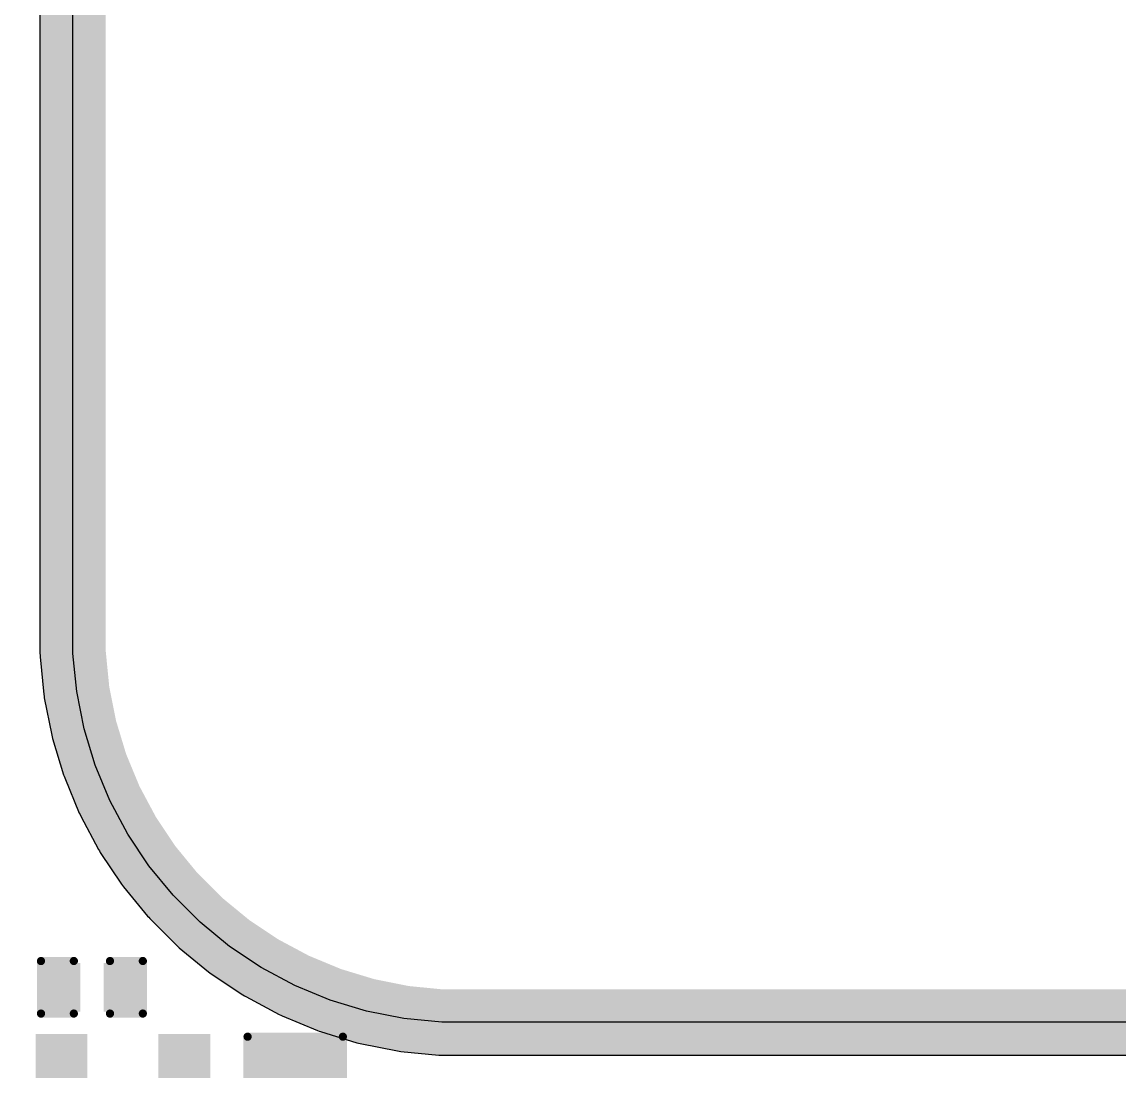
# Model space of a CAD drawing. Header units: inches. Extents: x -5 to 5450, y -4 to 5452.
# Drawn here: x 51.81 to 68.78, y 7.99 to 24.22 of the extents above; entities that cross this region are included whole.
import ezdxf

# ---------------------------------------------------------------- set-up
doc = ezdxf.new("R2010")
doc.units = ezdxf.units.IN
for name, color, linetype in [('Board_outline', 216, 'Continuous'), ('Bottom Layer', 5, 'Continuous'), ('Bottom Overlay', 54, 'Continuous'), ('Bottom Paste', 16, 'Continuous'), ('Bottom Solder', 6, 'Continuous'), ('Dimensions', 6, 'Continuous'), ('Ground', 76, 'Continuous'), ('Multi-Layer', 9, 'Continuous'), ('Power', 16, 'Continuous')]:
    doc.layers.add(name, color=color, linetype=linetype)

# ---------------------------------------------------------------- blocks, each defined once
blk = doc.blocks.new('SOT_23_5_B_10')
at = {"layer": 'Bottom Layer'}
for points in [[(-1.85000011, 1.25000004), (-0.74999977, 1.25000004), (-0.74999977, 0.65000124), (-1.85000011, 0.65000124)], [(0.74999977, 1.25000004), (1.85000011, 1.25000004), (1.85000011, 0.65000124), (0.74999977, 0.65000124)], [(-1.85000011, 0.2999994), (-0.74999977, 0.2999994), (-0.74999977, -0.2999994), (-1.85000011, -0.2999994)], [(-1.85000011, -0.65000124), (-0.74999977, -0.65000124), (-0.74999977, -1.25000004), (-1.85000011, -1.25000004)], [(0.74999977, -0.65000124), (1.85000011, -0.65000124), (1.85000011, -1.25000004), (0.74999977, -1.25000004)]]:
    blk.add_hatch(color=5, dxfattribs=at).paths.add_polyline_path(points)
at = {"layer": 'Bottom Paste'}
for points in [[(-1.85000011, 1.25000004), (-0.74999977, 1.25000004), (-0.74999977, 0.65000124), (-1.85000011, 0.65000124)], [(0.74999977, 1.25000004), (1.85000011, 1.25000004), (1.85000011, 0.65000124), (0.74999977, 0.65000124)], [(-1.85000011, 0.2999994), (-0.74999977, 0.2999994), (-0.74999977, -0.2999994), (-1.85000011, -0.2999994)], [(-1.85000011, -0.65000124), (-0.74999977, -0.65000124), (-0.74999977, -1.25000004), (-1.85000011, -1.25000004)], [(0.74999977, -0.65000124), (1.85000011, -0.65000124), (1.85000011, -1.25000004), (0.74999977, -1.25000004)]]:
    blk.add_hatch(color=16, dxfattribs=at).paths.add_polyline_path(points)
at = {"layer": 'Bottom Solder'}
for points in [[(-1.95160011, 1.35160004), (-0.6483997699999999, 1.35160004), (-0.6483997699999999, 0.54840124), (-1.95160011, 0.54840124)], [(0.6483997699999999, 1.35160004), (1.95160011, 1.35160004), (1.95160011, 0.54840124), (0.6483997699999999, 0.54840124)], [(-1.95160011, 0.4015993999999999), (-0.6483997699999999, 0.4015993999999999), (-0.6483997699999999, -0.4015993999999999), (-1.95160011, -0.4015993999999999)], [(-1.95160011, -0.54840124), (-0.6483997699999999, -0.54840124), (-0.6483997699999999, -1.35160004), (-1.95160011, -1.35160004)], [(0.6483997699999999, -0.54840124), (1.95160011, -0.54840124), (1.95160011, -1.35160004), (0.6483997699999999, -1.35160004)]]:
    blk.add_hatch(color=6, dxfattribs=at).paths.add_polyline_path(points)
at = {"layer": 'Bottom Overlay'}
for points in [[(-0.87900256, 1.4986, 0.127, 0.127, 0), (-0.87900256, 1.3986002, 0.127, 0.127, 0)], [(-0.87900256, 1.4986, 0.127, 0.127, 0), (0.8735974400000001, 1.4986, 0.127, 0.127, 0)], [(0.8735974400000001, 1.4986, 0.127, 0.127, 0), (0.8735974400000001, 1.3986002, 0.127, 0.127, 0)], [(0.88000078, 0.41800018, 0.127, 0.127, 0), (0.88000078, -0.43999912, 0.127, 0.127, 0)], [(-2.1336, -0.8128, 0.127, 0.127, 0), (-2.1336, -1.0668, 0.127, 0.127, 0)], [(-2.1336, -0.8128, 0.127, 0.127, 0), (-2.0066, -0.9397999999999999, 0.127, 0.127, 0)], [(-2.0066, -0.9397999999999999, 0.127, 0.127, 0), (-2.1336, -1.0668, 0.127, 0.127, 0)], [(-0.87900256, -1.3986002, 0.127, 0.127, 0), (-0.87900256, -1.4986, 0.127, 0.127, 0)], [(0.8735974400000001, -1.3986002, 0.127, 0.127, 0), (0.8735974400000001, -1.4986, 0.127, 0.127, 0)], [(-0.87900256, -1.4986, 0.127, 0.127, 0), (0.8735974400000001, -1.4986, 0.127, 0.127, 0)]]:
    blk.add_lwpolyline(points, format="xyseb", dxfattribs=at)
for points in [[(-0.9107525599999998, 1.4986, 0.0635, 0.0635, 1), (-0.8472525599999999, 1.4986, 0.0635, 0.0635, 1)], [(-0.9107525599999998, 1.4986, 0.0635, 0.0635, 1), (-0.8472525599999999, 1.4986, 0.0635, 0.0635, 1)], [(0.84184744, 1.4986, 0.0635, 0.0635, 1), (0.9053474399999999, 1.4986, 0.0635, 0.0635, 1)], [(0.84184744, 1.4986, 0.0635, 0.0635, 1), (0.9053474399999999, 1.4986, 0.0635, 0.0635, 1)], [(-0.9107525599999998, 1.3986002, 0.0635, 0.0635, 1), (-0.8472525599999999, 1.3986002, 0.0635, 0.0635, 1)], [(0.84184744, 1.3986002, 0.0635, 0.0635, 1), (0.9053474399999999, 1.3986002, 0.0635, 0.0635, 1)], [(0.84825078, 0.41800018, 0.0635, 0.0635, 1), (0.91175078, 0.41800018, 0.0635, 0.0635, 1)], [(0.84825078, -0.43999912, 0.0635, 0.0635, 1), (0.91175078, -0.43999912, 0.0635, 0.0635, 1)], [(-2.16535, -0.8128, 0.0635, 0.0635, 1), (-2.10185, -0.8128, 0.0635, 0.0635, 1)], [(-2.16535, -0.8128, 0.0635, 0.0635, 1), (-2.10185, -0.8128, 0.0635, 0.0635, 1)], [(-2.16535, -1.0668, 0.0635, 0.0635, 1), (-2.10185, -1.0668, 0.0635, 0.0635, 1)], [(-2.16535, -1.0668, 0.0635, 0.0635, 1), (-2.10185, -1.0668, 0.0635, 0.0635, 1)], [(-2.03835, -0.9397999999999999, 0.0635, 0.0635, 1), (-1.97485, -0.9397999999999999, 0.0635, 0.0635, 1)], [(-2.03835, -0.9397999999999999, 0.0635, 0.0635, 1), (-1.97485, -0.9397999999999999, 0.0635, 0.0635, 1)], [(-0.9107525599999998, -1.3986002, 0.0635, 0.0635, 1), (-0.8472525599999999, -1.3986002, 0.0635, 0.0635, 1)], [(0.84184744, -1.3986002, 0.0635, 0.0635, 1), (0.9053474399999999, -1.3986002, 0.0635, 0.0635, 1)], [(-0.9107525599999998, -1.4986, 0.0635, 0.0635, 1), (-0.8472525599999999, -1.4986, 0.0635, 0.0635, 1)], [(-0.9107525599999998, -1.4986, 0.0635, 0.0635, 1), (-0.8472525599999999, -1.4986, 0.0635, 0.0635, 1)], [(0.84184744, -1.4986, 0.0635, 0.0635, 1), (0.9053474399999999, -1.4986, 0.0635, 0.0635, 1)], [(0.84184744, -1.4986, 0.0635, 0.0635, 1), (0.9053474399999999, -1.4986, 0.0635, 0.0635, 1)]]:
    blk.add_lwpolyline(points, format="xyseb", close=True, dxfattribs=at)
blk = doc.blocks.new('RES_0805_B_33')
at = {"layer": 'Bottom Layer'}
for points in [[(-1.524, 0.635), (-0.508, 0.635), (-0.508, -0.635), (-1.524, -0.635)], [(0.508, 0.635), (1.524, 0.635), (1.524, -0.635), (0.508, -0.635)]]:
    blk.add_hatch(color=5, dxfattribs=at).paths.add_polyline_path(points)
at = {"layer": 'Bottom Paste'}
for points in [[(-1.524, 0.635), (-0.508, 0.635), (-0.508, -0.635), (-1.524, -0.635)], [(0.508, 0.635), (1.524, 0.635), (1.524, -0.635), (0.508, -0.635)]]:
    blk.add_hatch(color=16, dxfattribs=at).paths.add_polyline_path(points)
at = {"layer": 'Bottom Solder'}
for points in [[(-1.6256, 0.7366), (-0.4064, 0.7366), (-0.4064, -0.7366), (-1.6256, -0.7366)], [(0.4064, 0.7366), (1.6256, 0.7366), (1.6256, -0.7366), (0.4064, -0.7366)]]:
    blk.add_hatch(color=6, dxfattribs=at).paths.add_polyline_path(points)
at = {"layer": 'Bottom Overlay'}
for points in [[(-1.6256, -0.7366, 0.127, 0.127, 0), (-1.6256, 0.7366, 0.127, 0.127, 0)], [(1.6256, 0.7366, 0.127, 0.127, 0), (-1.6256, 0.7366, 0.127, 0.127, 0)], [(1.6256, -0.7366, 0.127, 0.127, 0), (1.6256, 0.7366, 0.127, 0.127, 0)], [(1.6256, -0.7366, 0.127, 0.127, 0), (-1.6256, -0.7366, 0.127, 0.127, 0)]]:
    blk.add_lwpolyline(points, format="xyseb", dxfattribs=at)
for points in [[(-1.65735, 0.7366, 0.0635, 0.0635, 1), (-1.59385, 0.7366, 0.0635, 0.0635, 1)], [(-1.65735, 0.7366, 0.0635, 0.0635, 1), (-1.59385, 0.7366, 0.0635, 0.0635, 1)], [(1.59385, 0.7366, 0.0635, 0.0635, 1), (1.65735, 0.7366, 0.0635, 0.0635, 1)], [(1.59385, 0.7366, 0.0635, 0.0635, 1), (1.65735, 0.7366, 0.0635, 0.0635, 1)], [(-1.65735, -0.7366, 0.0635, 0.0635, 1), (-1.59385, -0.7366, 0.0635, 0.0635, 1)], [(-1.65735, -0.7366, 0.0635, 0.0635, 1), (-1.59385, -0.7366, 0.0635, 0.0635, 1)], [(1.59385, -0.7366, 0.0635, 0.0635, 1), (1.65735, -0.7366, 0.0635, 0.0635, 1)], [(1.59385, -0.7366, 0.0635, 0.0635, 1), (1.65735, -0.7366, 0.0635, 0.0635, 1)]]:
    blk.add_lwpolyline(points, format="xyseb", close=True, dxfattribs=at)
blk = doc.blocks.new('____0402_B_181')
at = {"layer": 'Bottom Layer'}
for points in [[(-0.2413, 0.3175), (-0.2412999999999999, -0.3175), (-0.6985, -0.3175), (-0.6985, 0.3175)], [(0.6985, 0.3175), (0.6985, -0.3175), (0.2413, -0.3175), (0.2412999999999999, 0.3175)]]:
    blk.add_hatch(color=5, dxfattribs=at).paths.add_polyline_path(points)
at = {"layer": 'Bottom Paste'}
for points in [[(-0.2413, 0.3175), (-0.2412999999999999, -0.3175), (-0.6985, -0.3175), (-0.6985, 0.3175)], [(0.6985, 0.3175), (0.6985, -0.3175), (0.2413, -0.3175), (0.2412999999999999, 0.3175)]]:
    blk.add_hatch(color=16, dxfattribs=at).paths.add_polyline_path(points)
at = {"layer": 'Bottom Solder'}
for points in [[(-0.18130012, 0.37749988), (-0.18130012, -0.37749988), (-0.7584998799999999, -0.37749988), (-0.7584998799999999, 0.37749988)], [(0.7584998799999999, 0.37749988), (0.7584998799999999, -0.37749988), (0.18130012, -0.37749988), (0.18130012, 0.37749988)]]:
    blk.add_hatch(color=6, dxfattribs=at).paths.add_polyline_path(points)
at = {"layer": 'Bottom Overlay'}
for points in [[(-0.2794, 0.4064, 0.127, 0.127, 0), (-0.7874, 0.4064, 0.127, 0.127, 0)], [(-0.7874, 0.4064, 0.127, 0.127, 0), (-0.7874, -0.4064, 0.127, 0.127, 0)], [(0.7874, 0.4064, 0.127, 0.127, 0), (0.2794, 0.4064, 0.127, 0.127, 0)], [(0.7874, 0.4064, 0.127, 0.127, 0), (0.7874, -0.4064, 0.127, 0.127, 0)], [(-0.2794, -0.4064, 0.127, 0.127, 0), (-0.7874, -0.4064, 0.127, 0.127, 0)], [(0.7874, -0.4064, 0.127, 0.127, 0), (0.2794, -0.4064, 0.127, 0.127, 0)]]:
    blk.add_lwpolyline(points, format="xyseb", dxfattribs=at)
for points in [[(-0.8191499999999999, 0.4064, 0.0635, 0.0635, 1), (-0.7556499999999999, 0.4064, 0.0635, 0.0635, 1)], [(-0.8191499999999999, 0.4064, 0.0635, 0.0635, 1), (-0.7556499999999999, 0.4064, 0.0635, 0.0635, 1)], [(-0.31115, 0.4064, 0.0635, 0.0635, 1), (-0.24765, 0.4064, 0.0635, 0.0635, 1)], [(0.24765, 0.4064, 0.0635, 0.0635, 1), (0.31115, 0.4064, 0.0635, 0.0635, 1)], [(0.7556499999999999, 0.4064, 0.0635, 0.0635, 1), (0.8191499999999999, 0.4064, 0.0635, 0.0635, 1)], [(0.7556499999999999, 0.4064, 0.0635, 0.0635, 1), (0.8191499999999999, 0.4064, 0.0635, 0.0635, 1)], [(-0.8191499999999999, -0.4064, 0.0635, 0.0635, 1), (-0.7556499999999999, -0.4064, 0.0635, 0.0635, 1)], [(-0.8191499999999999, -0.4064, 0.0635, 0.0635, 1), (-0.7556499999999999, -0.4064, 0.0635, 0.0635, 1)], [(-0.31115, -0.4064, 0.0635, 0.0635, 1), (-0.24765, -0.4064, 0.0635, 0.0635, 1)], [(0.24765, -0.4064, 0.0635, 0.0635, 1), (0.31115, -0.4064, 0.0635, 0.0635, 1)], [(0.7556499999999999, -0.4064, 0.0635, 0.0635, 1), (0.8191499999999999, -0.4064, 0.0635, 0.0635, 1)], [(0.7556499999999999, -0.4064, 0.0635, 0.0635, 1), (0.8191499999999999, -0.4064, 0.0635, 0.0635, 1)]]:
    blk.add_lwpolyline(points, format="xyseb", close=True, dxfattribs=at)

msp = doc.modelspace()

# ---------------------------------------------------------------- linework, layer by layer
at = {"layer": 'Board_outline'}
for points in [[(52.60288692, 14.74878178, 0.254, 0.254, 0), (52.60288692, 25.72561784, 0.254, 0.254, 0)], [(58.60288761999999, 8.748781079999999, 0.254, 0.254, -0.4142135623730951), (52.60288692, 14.74878178, 0.254, 0.254, 0)], [(58.60288761999999, 8.748781079999999, 0.254, 0.254, 0), (69.57972368, 8.748781079999999, 0.254, 0.254, 0)]]:
    msp.add_lwpolyline(points, format="xyseb", dxfattribs=at)
for points in [[(52.53938692, 14.74878178, 0.127, 0.127, 1), (52.66638691999999, 14.74878178, 0.127, 0.127, 1)], [(52.53938692, 14.74878178, 0.127, 0.127, 1), (52.66638691999999, 14.74878178, 0.127, 0.127, 1)], [(58.53938761999999, 8.748781079999999, 0.127, 0.127, 1), (58.66638761999999, 8.748781079999999, 0.127, 0.127, 1)], [(58.53938761999999, 8.748781079999999, 0.127, 0.127, 1), (58.66638761999999, 8.748781079999999, 0.127, 0.127, 1)]]:
    msp.add_lwpolyline(points, format="xyseb", close=True, dxfattribs=at)
at = {"layer": 'Dimensions'}
for p, q in [((52.60288692, 14.74878178), (52.60288946, 25.72561784)), ((52.60288946, 14.74877924), (52.60288692, 14.74878178)), ((52.60288946, 14.45401732), (52.60288946, 14.74877924)), ((52.66067192, 13.8673332), (52.60288946, 14.45401732)), ((52.77568058, 13.2891403), (52.66067192, 13.8673332)), ((52.94681054, 12.72500122), (52.77568058, 13.2891403)), ((53.1724108, 12.1803541), (52.94681054, 12.72500122)), ((53.45030965999999, 11.6604415), (53.1724108, 12.1803541)), ((53.77782996, 11.1702723), (53.45030965999999, 11.6604415)), ((54.15181955999999, 10.71456582), (53.77782996, 11.1702723)), ((54.5686742, 10.29771118), (54.15181955999999, 10.71456582)), ((55.02438067999999, 9.923721579999999), (54.5686742, 10.29771118)), ((55.51454988, 9.596201279999999), (55.02438067999999, 9.923721579999999)), ((56.03446247999999, 9.318302419999998), (55.51454988, 9.596201279999999)), ((56.5791096, 9.092702159999998), (56.03446247999999, 9.318302419999998)), ((57.14324867999999, 8.9215722), (56.5791096, 9.092702159999998)), ((57.72144158, 8.806563539999999), (57.14324867999999, 8.9215722)), ((58.3081257, 8.748781079999999), (57.72144158, 8.806563539999999)), ((58.60288761999999, 8.748781079999999), (58.3081257, 8.748781079999999)), ((69.57972368, 8.748781079999999), (58.60288761999999, 8.748781079999999))]:
    msp.add_line(p, q, dxfattribs=at)
at = {"layer": 'Ground'}
for p, q in [((52.09243074, 25.72561784), (52.09242819999999, 14.74878178)), ((52.09242819999999, 14.74878178), (52.09243074, 14.74875638)), ((52.09243074, 14.74875638), (52.09243074, 14.45401732)), ((52.09243074, 14.45401732), (52.09488946, 14.42905674)), ((52.09488946, 14.42905674), (52.09488946, 14.4039844)), ((52.09488946, 14.4039844), (52.15267192, 13.81730028)), ((52.15267192, 13.81730028), (52.15756142, 13.79272324)), ((52.15756142, 13.79272324), (52.16002013999999, 13.76774742)), ((52.16002013999999, 13.76774742), (52.27503134, 13.18955452)), ((52.27503134, 13.18955452), (52.28231097999999, 13.1655566)), ((52.28231097999999, 13.1655566), (52.28720302, 13.14096178)), ((52.28720302, 13.14096178), (52.45833297999999, 12.5768227)), ((52.45833297999999, 12.5768227), (52.46792909999999, 12.5536579)), ((52.46792909999999, 12.5536579), (52.47520874, 12.52965744)), ((52.47520874, 12.52965744), (52.700809, 11.98501032)), ((52.700809, 11.98501032), (52.71262508, 11.96290216)), ((52.71262508, 11.96290216), (52.72222628, 11.93972466)), ((52.72222628, 11.93972466), (53.00012514, 11.41981206)), ((53.00012514, 11.41981206), (53.01405704, 11.3989612)), ((53.01405704, 11.3989612), (53.02587819999999, 11.37684542)), ((53.02587819999999, 11.37684542), (53.3533985, 10.88667622)), ((53.3533985, 10.88667622), (53.36930905999999, 10.8672884)), ((53.36930905999999, 10.8672884), (53.38324096, 10.84644008)), ((53.38324096, 10.84644008), (53.75723056, 10.3907336)), ((53.75723056, 10.3907336), (53.77495722, 10.37300948)), ((53.77495722, 10.37300948), (53.79087032, 10.35361658)), ((53.79087032, 10.35361658), (54.20772496, 9.936761939999998)), ((54.20772496, 9.936761939999998), (54.22711532, 9.92084884)), ((54.22711532, 9.92084884), (54.24484198, 9.903122179999999)), ((54.24484198, 9.903122179999999), (54.70054846, 9.52913258)), ((54.70054846, 9.52913258), (54.72139424, 9.51520576)), ((54.72139424, 9.51520576), (54.7407846, 9.49929012)), ((54.7407846, 9.49929012), (55.23095379999999, 9.17176982)), ((55.23095379999999, 9.17176982), (55.25306957999999, 9.15994866)), ((55.25306957999999, 9.15994866), (55.27392043999999, 9.14601676)), ((55.27392043999999, 9.14601676), (55.79383557999999, 8.8681179)), ((55.79383557999999, 8.8681179), (55.81700291999999, 8.858521779999998)), ((55.81700291999999, 8.858521779999998), (55.83911869999999, 8.846700619999998)), ((55.83911869999999, 8.846700619999998), (56.38376581999999, 8.62110036)), ((56.38376581999999, 8.62110036), (56.40776627999999, 8.61382072)), ((56.40776627999999, 8.61382072), (56.43093107999999, 8.6042246)), ((56.43093107999999, 8.6042246), (56.99507015999999, 8.43309464)), ((56.99507015999999, 8.43309464), (57.01964719999999, 8.42820514)), ((57.01964719999999, 8.42820514), (57.0436629, 8.42092042)), ((57.0436629, 8.42092042), (57.62185834, 8.305911759999999)), ((57.62185834, 8.305911759999999), (57.64682908, 8.30345304)), ((57.64682908, 8.30345304), (57.67140865999999, 8.298563539999998)), ((57.67140865999999, 8.298563539999998), (58.25809278000001, 8.24078108)), ((58.25809278000001, 8.24078108), (58.28316511999999, 8.24078108)), ((58.28316511999999, 8.24078108), (58.3081257, 8.23832236)), ((58.3081257, 8.23832236), (69.87448305999999, 8.23832236))]:
    msp.add_line(p, q, dxfattribs=at)
for points in [[(52.60288692, 14.74878178, 1.016, 1.016, 0), (52.60288946, 25.72561784, 1.016, 1.016, 0)], [(52.60288692, 14.74878178, 1.016, 1.016, 0), (52.60288946, 14.74877924, 1.016, 1.016, 0)], [(52.60288946, 14.45401732, 1.016, 1.016, 0), (52.60288946, 14.74877924, 1.016, 1.016, 0)], [(52.60288946, 14.45401732, 1.016, 1.016, 0), (52.66067192, 13.8673332, 1.016, 1.016, 0)], [(52.66067192, 13.8673332, 1.016, 1.016, 0), (52.77568058, 13.2891403, 1.016, 1.016, 0)], [(52.77568058, 13.2891403, 1.016, 1.016, 0), (52.94681054, 12.72500122, 1.016, 1.016, 0)], [(52.94681054, 12.72500122, 1.016, 1.016, 0), (53.1724108, 12.1803541, 1.016, 1.016, 0)], [(53.1724108, 12.1803541, 1.016, 1.016, 0), (53.45030965999999, 11.6604415, 1.016, 1.016, 0)], [(53.45030965999999, 11.6604415, 1.016, 1.016, 0), (53.77782996, 11.1702723, 1.016, 1.016, 0)], [(53.77782996, 11.1702723, 1.016, 1.016, 0), (54.15181955999999, 10.71456582, 1.016, 1.016, 0)], [(54.15181955999999, 10.71456582, 1.016, 1.016, 0), (54.5686742, 10.29771118, 1.016, 1.016, 0)], [(54.5686742, 10.29771118, 1.016, 1.016, 0), (55.02438067999999, 9.923721579999999, 1.016, 1.016, 0)], [(55.02438067999999, 9.923721579999999, 1.016, 1.016, 0), (55.51454988, 9.596201279999999, 1.016, 1.016, 0)], [(55.51454988, 9.596201279999999, 1.016, 1.016, 0), (56.03446247999999, 9.318302419999998, 1.016, 1.016, 0)], [(56.03446247999999, 9.318302419999998, 1.016, 1.016, 0), (56.5791096, 9.092702159999998, 1.016, 1.016, 0)], [(56.5791096, 9.092702159999998, 1.016, 1.016, 0), (57.14324867999999, 8.9215722, 1.016, 1.016, 0)], [(57.14324867999999, 8.9215722, 1.016, 1.016, 0), (57.72144158, 8.806563539999999, 1.016, 1.016, 0)], [(57.72144158, 8.806563539999999, 1.016, 1.016, 0), (58.3081257, 8.748781079999999, 1.016, 1.016, 0)], [(58.3081257, 8.748781079999999, 1.016, 1.016, 0), (69.87448305999999, 8.748781079999999, 1.016, 1.016, 0)]]:
    msp.add_lwpolyline(points, format="xyseb", dxfattribs=at)
for points in [[(52.34888692, 14.74878178, 0.508, 0.508, 1), (52.85688692, 14.74878178, 0.508, 0.508, 1)], [(52.34888692, 14.74878178, 0.508, 0.508, 1), (52.85688692, 14.74878178, 0.508, 0.508, 1)], [(52.34888946, 14.74877924, 0.508, 0.508, 1), (52.85688946, 14.74877924, 0.508, 0.508, 1)], [(52.34888946, 14.74877924, 0.508, 0.508, 1), (52.85688946, 14.74877924, 0.508, 0.508, 1)], [(52.34888946, 14.45401732, 0.508, 0.508, 1), (52.85688946, 14.45401732, 0.508, 0.508, 1)], [(52.34888946, 14.45401732, 0.508, 0.508, 1), (52.85688946, 14.45401732, 0.508, 0.508, 1)], [(52.40667192, 13.8673332, 0.508, 0.508, 1), (52.91467192, 13.8673332, 0.508, 0.508, 1)], [(52.40667192, 13.8673332, 0.508, 0.508, 1), (52.91467192, 13.8673332, 0.508, 0.508, 1)], [(52.52168057999999, 13.2891403, 0.508, 0.508, 1), (53.02968058, 13.2891403, 0.508, 0.508, 1)], [(52.52168057999999, 13.2891403, 0.508, 0.508, 1), (53.02968058, 13.2891403, 0.508, 0.508, 1)], [(52.69281054, 12.72500122, 0.508, 0.508, 1), (53.20081054, 12.72500122, 0.508, 0.508, 1)], [(52.69281054, 12.72500122, 0.508, 0.508, 1), (53.20081054, 12.72500122, 0.508, 0.508, 1)], [(52.9184108, 12.1803541, 0.508, 0.508, 1), (53.4264108, 12.1803541, 0.508, 0.508, 1)], [(52.9184108, 12.1803541, 0.508, 0.508, 1), (53.4264108, 12.1803541, 0.508, 0.508, 1)], [(53.19630966, 11.6604415, 0.508, 0.508, 1), (53.70430966, 11.6604415, 0.508, 0.508, 1)], [(53.19630966, 11.6604415, 0.508, 0.508, 1), (53.70430966, 11.6604415, 0.508, 0.508, 1)], [(53.52382995999999, 11.1702723, 0.508, 0.508, 1), (54.03182996, 11.1702723, 0.508, 0.508, 1)], [(53.52382995999999, 11.1702723, 0.508, 0.508, 1), (54.03182996, 11.1702723, 0.508, 0.508, 1)], [(53.89781955999999, 10.71456582, 0.508, 0.508, 1), (54.40581956, 10.71456582, 0.508, 0.508, 1)], [(53.89781955999999, 10.71456582, 0.508, 0.508, 1), (54.40581956, 10.71456582, 0.508, 0.508, 1)], [(54.3146742, 10.29771118, 0.508, 0.508, 1), (54.8226742, 10.29771118, 0.508, 0.508, 1)], [(54.3146742, 10.29771118, 0.508, 0.508, 1), (54.8226742, 10.29771118, 0.508, 0.508, 1)], [(54.77038068, 9.923721579999999, 0.508, 0.508, 1), (55.27838068000001, 9.923721579999999, 0.508, 0.508, 1)], [(54.77038068, 9.923721579999999, 0.508, 0.508, 1), (55.27838068000001, 9.923721579999999, 0.508, 0.508, 1)], [(55.26054988, 9.596201279999999, 0.508, 0.508, 1), (55.76854987999999, 9.596201279999999, 0.508, 0.508, 1)], [(55.26054988, 9.596201279999999, 0.508, 0.508, 1), (55.76854987999999, 9.596201279999999, 0.508, 0.508, 1)], [(55.78046248, 9.318302419999998, 0.508, 0.508, 1), (56.28846248, 9.318302419999998, 0.508, 0.508, 1)], [(55.78046248, 9.318302419999998, 0.508, 0.508, 1), (56.28846248, 9.318302419999998, 0.508, 0.508, 1)], [(56.3251096, 9.092702159999998, 0.508, 0.508, 1), (56.8331096, 9.092702159999998, 0.508, 0.508, 1)], [(56.3251096, 9.092702159999998, 0.508, 0.508, 1), (56.8331096, 9.092702159999998, 0.508, 0.508, 1)], [(56.88924867999999, 8.9215722, 0.508, 0.508, 1), (57.39724868, 8.9215722, 0.508, 0.508, 1)], [(56.88924867999999, 8.9215722, 0.508, 0.508, 1), (57.39724868, 8.9215722, 0.508, 0.508, 1)], [(57.46744157999999, 8.806563539999999, 0.508, 0.508, 1), (57.97544157999999, 8.806563539999999, 0.508, 0.508, 1)], [(57.46744157999999, 8.806563539999999, 0.508, 0.508, 1), (57.97544157999999, 8.806563539999999, 0.508, 0.508, 1)], [(58.05412569999999, 8.748781079999999, 0.508, 0.508, 1), (58.5621257, 8.748781079999999, 0.508, 0.508, 1)], [(58.05412569999999, 8.748781079999999, 0.508, 0.508, 1), (58.5621257, 8.748781079999999, 0.508, 0.508, 1)]]:
    msp.add_lwpolyline(points, format="xyseb", close=True, dxfattribs=at)
at = {"layer": 'Multi-Layer'}
for p, q in [((52.60288692, 14.74878178), (52.60288946, 25.72561784)), ((52.60288946, 14.74877924), (52.60288692, 14.74878178)), ((52.60288946, 14.45401732), (52.60288946, 14.74877924)), ((52.66067192, 13.8673332), (52.60288946, 14.45401732)), ((52.77568058, 13.2891403), (52.66067192, 13.8673332)), ((52.94681054, 12.72500122), (52.77568058, 13.2891403)), ((53.1724108, 12.1803541), (52.94681054, 12.72500122)), ((53.45030965999999, 11.6604415), (53.1724108, 12.1803541)), ((53.77782996, 11.1702723), (53.45030965999999, 11.6604415)), ((54.15181955999999, 10.71456582), (53.77782996, 11.1702723)), ((54.5686742, 10.29771118), (54.15181955999999, 10.71456582)), ((55.02438067999999, 9.923721579999999), (54.5686742, 10.29771118)), ((55.51454988, 9.596201279999999), (55.02438067999999, 9.923721579999999)), ((56.03446247999999, 9.318302419999998), (55.51454988, 9.596201279999999)), ((56.5791096, 9.092702159999998), (56.03446247999999, 9.318302419999998)), ((57.14324867999999, 8.9215722), (56.5791096, 9.092702159999998)), ((57.72144158, 8.806563539999999), (57.14324867999999, 8.9215722)), ((58.3081257, 8.748781079999999), (57.72144158, 8.806563539999999)), ((58.60288761999999, 8.748781079999999), (58.3081257, 8.748781079999999)), ((69.57972368, 8.748781079999999), (58.60288761999999, 8.748781079999999))]:
    msp.add_line(p, q, dxfattribs=at)
at = {"layer": 'Power'}
for p, q in [((52.09243074, 25.72561784), (52.09242819999999, 14.74878178)), ((52.09242819999999, 14.74878178), (52.09243074, 14.74875638)), ((52.09243074, 14.74875638), (52.09243074, 14.45401732)), ((52.09243074, 14.45401732), (52.09488946, 14.42905674)), ((52.09488946, 14.42905674), (52.09488946, 14.4039844)), ((52.09488946, 14.4039844), (52.15267192, 13.81730028)), ((52.15267192, 13.81730028), (52.15756142, 13.79272324)), ((52.15756142, 13.79272324), (52.16002013999999, 13.76774742)), ((52.16002013999999, 13.76774742), (52.27503134, 13.18955452)), ((52.27503134, 13.18955452), (52.28231097999999, 13.1655566)), ((52.28231097999999, 13.1655566), (52.28720302, 13.14096178)), ((52.28720302, 13.14096178), (52.45833297999999, 12.5768227)), ((52.45833297999999, 12.5768227), (52.46792909999999, 12.5536579)), ((52.46792909999999, 12.5536579), (52.47520874, 12.52965744)), ((52.47520874, 12.52965744), (52.700809, 11.98501032)), ((52.700809, 11.98501032), (52.71262508, 11.96290216)), ((52.71262508, 11.96290216), (52.72222628, 11.93972466)), ((52.72222628, 11.93972466), (53.00012514, 11.41981206)), ((53.00012514, 11.41981206), (53.01405704, 11.3989612)), ((53.01405704, 11.3989612), (53.02587819999999, 11.37684542)), ((53.02587819999999, 11.37684542), (53.3533985, 10.88667622)), ((53.3533985, 10.88667622), (53.36930905999999, 10.8672884)), ((53.36930905999999, 10.8672884), (53.38324096, 10.84644008)), ((53.38324096, 10.84644008), (53.75723056, 10.3907336)), ((53.75723056, 10.3907336), (53.77495722, 10.37300948)), ((53.77495722, 10.37300948), (53.79087032, 10.35361658)), ((53.79087032, 10.35361658), (54.20772496, 9.936761939999998)), ((54.20772496, 9.936761939999998), (54.22711532, 9.92084884)), ((54.22711532, 9.92084884), (54.24484198, 9.903122179999999)), ((54.24484198, 9.903122179999999), (54.70054846, 9.52913258)), ((54.70054846, 9.52913258), (54.72139424, 9.51520576)), ((54.72139424, 9.51520576), (54.7407846, 9.49929012)), ((54.7407846, 9.49929012), (55.23095379999999, 9.17176982)), ((55.23095379999999, 9.17176982), (55.25306957999999, 9.15994866)), ((55.25306957999999, 9.15994866), (55.27392043999999, 9.14601676)), ((55.27392043999999, 9.14601676), (55.79383557999999, 8.8681179)), ((55.79383557999999, 8.8681179), (55.81700291999999, 8.858521779999998)), ((55.81700291999999, 8.858521779999998), (55.83911869999999, 8.846700619999998)), ((55.83911869999999, 8.846700619999998), (56.38376581999999, 8.62110036)), ((56.38376581999999, 8.62110036), (56.40776627999999, 8.61382072)), ((56.40776627999999, 8.61382072), (56.43093107999999, 8.6042246)), ((56.43093107999999, 8.6042246), (56.99507015999999, 8.43309464)), ((56.99507015999999, 8.43309464), (57.01964719999999, 8.42820514)), ((57.01964719999999, 8.42820514), (57.0436629, 8.42092042)), ((57.0436629, 8.42092042), (57.62185834, 8.305911759999999)), ((57.62185834, 8.305911759999999), (57.64682908, 8.30345304)), ((57.64682908, 8.30345304), (57.67140865999999, 8.298563539999998)), ((57.67140865999999, 8.298563539999998), (58.25809278000001, 8.24078108)), ((58.25809278000001, 8.24078108), (58.28316511999999, 8.24078108)), ((58.28316511999999, 8.24078108), (58.3081257, 8.23832236)), ((58.3081257, 8.23832236), (69.87448305999999, 8.23832236))]:
    msp.add_line(p, q, dxfattribs=at)
for points in [[(52.60288692, 14.74878178, 1.016, 1.016, 0), (52.60288946, 25.72561784, 1.016, 1.016, 0)], [(52.60288692, 14.74878178, 1.016, 1.016, 0), (52.60288946, 14.74877924, 1.016, 1.016, 0)], [(52.60288946, 14.45401732, 1.016, 1.016, 0), (52.60288946, 14.74877924, 1.016, 1.016, 0)], [(52.60288946, 14.45401732, 1.016, 1.016, 0), (52.66067192, 13.8673332, 1.016, 1.016, 0)], [(52.66067192, 13.8673332, 1.016, 1.016, 0), (52.77568058, 13.2891403, 1.016, 1.016, 0)], [(52.77568058, 13.2891403, 1.016, 1.016, 0), (52.94681054, 12.72500122, 1.016, 1.016, 0)], [(52.94681054, 12.72500122, 1.016, 1.016, 0), (53.1724108, 12.1803541, 1.016, 1.016, 0)], [(53.1724108, 12.1803541, 1.016, 1.016, 0), (53.45030965999999, 11.6604415, 1.016, 1.016, 0)], [(53.45030965999999, 11.6604415, 1.016, 1.016, 0), (53.77782996, 11.1702723, 1.016, 1.016, 0)], [(53.77782996, 11.1702723, 1.016, 1.016, 0), (54.15181955999999, 10.71456582, 1.016, 1.016, 0)], [(54.15181955999999, 10.71456582, 1.016, 1.016, 0), (54.5686742, 10.29771118, 1.016, 1.016, 0)], [(54.5686742, 10.29771118, 1.016, 1.016, 0), (55.02438067999999, 9.923721579999999, 1.016, 1.016, 0)], [(55.02438067999999, 9.923721579999999, 1.016, 1.016, 0), (55.51454988, 9.596201279999999, 1.016, 1.016, 0)], [(55.51454988, 9.596201279999999, 1.016, 1.016, 0), (56.03446247999999, 9.318302419999998, 1.016, 1.016, 0)], [(56.03446247999999, 9.318302419999998, 1.016, 1.016, 0), (56.5791096, 9.092702159999998, 1.016, 1.016, 0)], [(56.5791096, 9.092702159999998, 1.016, 1.016, 0), (57.14324867999999, 8.9215722, 1.016, 1.016, 0)], [(57.14324867999999, 8.9215722, 1.016, 1.016, 0), (57.72144158, 8.806563539999999, 1.016, 1.016, 0)], [(57.72144158, 8.806563539999999, 1.016, 1.016, 0), (58.3081257, 8.748781079999999, 1.016, 1.016, 0)], [(58.3081257, 8.748781079999999, 1.016, 1.016, 0), (69.87448305999999, 8.748781079999999, 1.016, 1.016, 0)]]:
    msp.add_lwpolyline(points, format="xyseb", dxfattribs=at)
for points in [[(52.34888692, 14.74878178, 0.508, 0.508, 1), (52.85688692, 14.74878178, 0.508, 0.508, 1)], [(52.34888692, 14.74878178, 0.508, 0.508, 1), (52.85688692, 14.74878178, 0.508, 0.508, 1)], [(52.34888946, 14.74877924, 0.508, 0.508, 1), (52.85688946, 14.74877924, 0.508, 0.508, 1)], [(52.34888946, 14.74877924, 0.508, 0.508, 1), (52.85688946, 14.74877924, 0.508, 0.508, 1)], [(52.34888946, 14.45401732, 0.508, 0.508, 1), (52.85688946, 14.45401732, 0.508, 0.508, 1)], [(52.34888946, 14.45401732, 0.508, 0.508, 1), (52.85688946, 14.45401732, 0.508, 0.508, 1)], [(52.40667192, 13.8673332, 0.508, 0.508, 1), (52.91467192, 13.8673332, 0.508, 0.508, 1)], [(52.40667192, 13.8673332, 0.508, 0.508, 1), (52.91467192, 13.8673332, 0.508, 0.508, 1)], [(52.52168057999999, 13.2891403, 0.508, 0.508, 1), (53.02968058, 13.2891403, 0.508, 0.508, 1)], [(52.52168057999999, 13.2891403, 0.508, 0.508, 1), (53.02968058, 13.2891403, 0.508, 0.508, 1)], [(52.69281054, 12.72500122, 0.508, 0.508, 1), (53.20081054, 12.72500122, 0.508, 0.508, 1)], [(52.69281054, 12.72500122, 0.508, 0.508, 1), (53.20081054, 12.72500122, 0.508, 0.508, 1)], [(52.9184108, 12.1803541, 0.508, 0.508, 1), (53.4264108, 12.1803541, 0.508, 0.508, 1)], [(52.9184108, 12.1803541, 0.508, 0.508, 1), (53.4264108, 12.1803541, 0.508, 0.508, 1)], [(53.19630966, 11.6604415, 0.508, 0.508, 1), (53.70430966, 11.6604415, 0.508, 0.508, 1)], [(53.19630966, 11.6604415, 0.508, 0.508, 1), (53.70430966, 11.6604415, 0.508, 0.508, 1)], [(53.52382995999999, 11.1702723, 0.508, 0.508, 1), (54.03182996, 11.1702723, 0.508, 0.508, 1)], [(53.52382995999999, 11.1702723, 0.508, 0.508, 1), (54.03182996, 11.1702723, 0.508, 0.508, 1)], [(53.89781955999999, 10.71456582, 0.508, 0.508, 1), (54.40581956, 10.71456582, 0.508, 0.508, 1)], [(53.89781955999999, 10.71456582, 0.508, 0.508, 1), (54.40581956, 10.71456582, 0.508, 0.508, 1)], [(54.3146742, 10.29771118, 0.508, 0.508, 1), (54.8226742, 10.29771118, 0.508, 0.508, 1)], [(54.3146742, 10.29771118, 0.508, 0.508, 1), (54.8226742, 10.29771118, 0.508, 0.508, 1)], [(54.77038068, 9.923721579999999, 0.508, 0.508, 1), (55.27838068000001, 9.923721579999999, 0.508, 0.508, 1)], [(54.77038068, 9.923721579999999, 0.508, 0.508, 1), (55.27838068000001, 9.923721579999999, 0.508, 0.508, 1)], [(55.26054988, 9.596201279999999, 0.508, 0.508, 1), (55.76854987999999, 9.596201279999999, 0.508, 0.508, 1)], [(55.26054988, 9.596201279999999, 0.508, 0.508, 1), (55.76854987999999, 9.596201279999999, 0.508, 0.508, 1)], [(55.78046248, 9.318302419999998, 0.508, 0.508, 1), (56.28846248, 9.318302419999998, 0.508, 0.508, 1)], [(55.78046248, 9.318302419999998, 0.508, 0.508, 1), (56.28846248, 9.318302419999998, 0.508, 0.508, 1)], [(56.3251096, 9.092702159999998, 0.508, 0.508, 1), (56.8331096, 9.092702159999998, 0.508, 0.508, 1)], [(56.3251096, 9.092702159999998, 0.508, 0.508, 1), (56.8331096, 9.092702159999998, 0.508, 0.508, 1)], [(56.88924867999999, 8.9215722, 0.508, 0.508, 1), (57.39724868, 8.9215722, 0.508, 0.508, 1)], [(56.88924867999999, 8.9215722, 0.508, 0.508, 1), (57.39724868, 8.9215722, 0.508, 0.508, 1)], [(57.46744157999999, 8.806563539999999, 0.508, 0.508, 1), (57.97544157999999, 8.806563539999999, 0.508, 0.508, 1)], [(57.46744157999999, 8.806563539999999, 0.508, 0.508, 1), (57.97544157999999, 8.806563539999999, 0.508, 0.508, 1)], [(58.05412569999999, 8.748781079999999, 0.508, 0.508, 1), (58.5621257, 8.748781079999999, 0.508, 0.508, 1)], [(58.05412569999999, 8.748781079999999, 0.508, 0.508, 1), (58.5621257, 8.748781079999999, 0.508, 0.508, 1)]]:
    msp.add_lwpolyline(points, format="xyseb", close=True, dxfattribs=at)

# ---------------------------------------------------------------- block references
for name, p, rotation in [('____0402_B_181', (52.89593434, 9.290400519999999), 180), ('SOT_23_5_B_10', (53.37603497999999, 6.616532359999999), 90), ('RES_0805_B_33', (56.03993618000001, 6.900532299999999), 270)]:
    msp.add_blockref(name, p, dxfattribs=dict(rotation=rotation))

doc.saveas('drawing.dxf')
